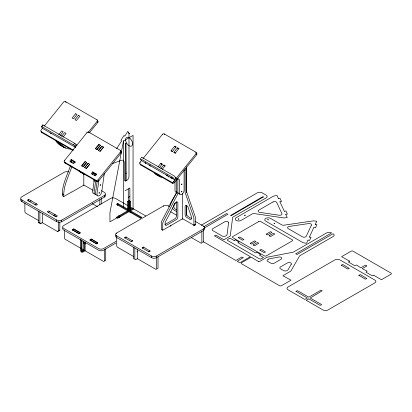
<?xml version="1.0" encoding="UTF-8"?>
<svg xmlns="http://www.w3.org/2000/svg" width="412" height="412" viewBox="0 0 412 412"><rect width="100%" height="100%" fill="white"/><g stroke="black" fill="none" stroke-linecap="round" stroke-linejoin="round"><path stroke-width="0.62" d="M167.36 175.749L166.793 175.193L167.045 174.729M71.765 191.93L63.793 196.534L62.356 195.705C61.79 185.003 67.264 175.44 70.509 165.583M63.793 196.534C63.221 185.833 68.696 176.269 71.945 166.412M167.499 176.115L167.766 175.749M94.281 179.951L92.69 191.271A3.384 1.952 -60 0 0 94.209 193.46M94.899 175.527L95.177 173.56M95.785 180.291L94.127 192.1A3.384 1.952 -60 0 0 95.646 194.289M97.15 181.61L95.563 192.929A3.384 1.952 -60 0 0 97.078 195.118M98.859 180.471L96.995 193.758A3.384 1.952 -60 0 0 98.937 195.834A3.384 1.952 -60 0 0 101.707 191.997L104.282 173.637M133.061 208.894L133.061 135.399L123.497 140.925L109.942 212.649L109.942 221.852L132.983 208.549M149.973 164.872L149.196 165.155L149.644 165.598M150.689 165.892L150.39 166.237M171.5 177.299L170.722 177.587L171.171 178.03M172.221 178.324L172.025 178.612M71.441 162.755L72.121 160.541M72.878 163.579L73.557 161.37M170.928 225.992L170.851 225.591L170.141 225.822M307.96 240.15L306.502 243.296L304.108 242.925A3.384 1.952 0 0 1 302.593 242.421L265.755 221.156A3.384 1.952 0 0 1 265.755 218.391A3.384 1.952 0 0 1 270.54 218.391L281.751 224.864A2.256 1.303 0 0 0 283.909 225.204L312.785 220.94A3.384 1.952 0 0 1 314.536 220.95L316.715 221.285L315.257 224.432M309.417 237.008L313.795 227.573M20.785 199.238L20.615 200.078L21.244 201.144A4.815 2.781 0 0 0 21.944 201.653L56.367 221.527A4.815 2.781 0 0 0 57.247 221.929L59.477 222.3L61.625 221.8L104.684 196.941L105.524 195.916L105.256 194.819M279.913 201.679L281.545 201.54L280.088 198.399L278.553 198.754M285.748 214.255L287.38 214.116L285.923 210.975L284.419 211.346M176.475 192.79L170.146 203.744A2.256 1.303 60 0 0 169.981 204.47L169.981 205.547M173.972 204.949L174.173 204.604M174.575 203.914L174.77 203.569M174.971 203.224L175.172 202.879M116.601 148.727L121.695 140.852L120.922 140.24L123.976 135.517L124.748 136.13L127.802 131.413L128.678 132.654A3.384 1.952 -60 0 1 128.997 133.854L128.997 176.382A3.384 1.952 -60 0 1 126.602 180.528A3.384 1.952 -60 0 1 124.213 179.148L124.213 162.616A4.959 2.863 -60 0 0 121.313 160.304L112.435 163.621M75.463 147.367L42.472 128.323L41.355 126.731L42.596 125.186A1.354 0.288 38.8 0 1 43.075 125.057L74.649 143.288A1.354 0.288 38.8 0 1 76.086 144.519L76.92 145.709M41.355 126.731A1.354 0.288 38.8 0 1 41.833 126.602L43.075 125.057M42.699 128.039L41.092 130.037A1.354 1.066 -35.1 0 0 41.221 131.624L41.936 132.643L72.955 150.55M44.305 126.036L63.602 102.037A1.354 1.066 -35.1 0 1 65.384 101.558L96.959 119.784L97.68 120.809A1.354 1.066 -35.1 0 1 97.804 122.39L89.363 132.891M58.689 134.719L61.759 130.903L63.191 131.732L60.126 135.548M61.558 136.377L64.627 132.561L66.064 133.39L62.995 137.206M41.833 126.602L73.408 144.833L74.649 143.288M75.679 147.259L74.845 146.064L76.086 144.519M64.442 160.603L86.953 132.602A1.354 1.066 -35.1 0 1 88.74 132.123L120.314 150.349L121.03 151.374A1.354 1.066 -35.1 0 1 121.159 152.955L98.648 180.961A1.354 1.066 -35.1 0 1 96.861 181.44L65.292 163.209L64.571 162.189A1.354 1.066 -35.1 0 1 64.442 160.603L64.669 160.922M88.245 132.37L97.088 121.37A1.354 1.066 -35.1 0 0 96.959 119.784M71.194 159.47L69.813 161.19L73.8 163.487L75.18 161.772L71.194 159.47L71.909 160.489L75.396 162.503M70.529 162.21L71.909 160.489M79.356 170.542L78.924 171.078L80.052 171.979A3.384 1.952 -60 0 0 81.061 172.211M83.131 166.716L86.587 162.421M96.944 149.535L100.394 145.24M83.214 166.762L86.664 162.467L84.99 161.499L81.54 165.794L83.286 166.87M97.026 149.582L100.477 145.287L98.803 144.318L95.347 148.614L97.098 149.69M80.788 171.371L80.361 171.907L81.483 172.808A3.384 1.952 -60 0 0 82.498 173.04M84.651 167.591L88.101 163.296L89.775 164.264L86.324 168.56L84.723 167.699M98.458 150.411L101.913 146.116L103.587 147.084L100.131 151.379L98.535 150.519M84.728 167.638L88.178 163.343M98.54 150.457L101.991 146.162M82.225 172.201L81.792 172.736L82.92 173.637A3.384 1.952 -60 0 0 83.935 173.869M83.662 173.03L83.229 173.565L84.357 174.467A3.384 1.952 -60 0 0 85.372 174.698M92.721 171.897L91.34 173.617L95.326 175.919L96.707 174.199L92.721 171.897L93.436 172.922L96.429 174.647M92.056 174.637L93.436 172.922M64.571 162.189L96.145 180.415A1.354 1.066 -35.1 0 0 97.932 179.936L120.443 151.935A1.354 1.066 -35.1 0 0 120.314 150.349M143.108 158.465L162.452 134.4A1.354 1.066 -35.1 0 1 164.239 133.921L195.813 152.152L196.529 153.171A1.354 1.066 -35.1 0 1 196.658 154.752L174.147 182.758A1.354 1.066 -35.1 0 1 172.36 183.237L140.786 165.006L140.07 163.986A1.354 1.066 -35.1 0 1 139.941 162.405L141.347 160.654M157.925 166.927L160.778 163.384L161.298 163.332L161.401 163.919M154.855 172.345L154.423 172.88L155.221 174.013A3.384 1.952 -60 0 0 156.086 174.534M159.362 167.756L162.251 163.976L161.859 163.78L161.72 164.105M156.287 173.169L155.86 173.71L156.653 174.843A3.384 1.952 -60 0 0 157.523 175.363L158.656 175.486M160.793 168.585L163.646 165.042L164.167 164.991L164.27 165.578M157.724 173.998L157.291 174.539L158.09 175.672A3.384 1.952 -60 0 0 158.955 176.192M162.23 169.414L165.109 165.598L164.692 165.449L164.589 165.763M159.161 174.827L158.728 175.363L159.526 176.501A3.384 1.952 -60 0 0 160.392 177.021L162.658 177.263M140.07 163.986L171.644 182.217A1.354 1.066 -35.1 0 0 173.431 181.738L195.942 153.733A1.354 1.066 -35.1 0 0 195.813 152.152M131.675 241.478L131.649 241.2L131.093 241.525L124.579 237.642L125.088 237.446L125.248 237.765M68.557 171.861L66.301 171.613L64.524 172.098L21.465 196.957L20.6 198.198L21.244 199.485A4.815 2.781 0 0 0 21.944 199.995L56.367 219.869A4.815 2.781 0 0 0 57.247 220.271L59.477 220.641L61.625 220.142L104.684 195.283L105.549 194.047L104.9 192.759A4.815 2.781 0 0 0 104.205 192.25L101.481 190.674M145.518 162.302C144.535 162.529 146.672 163.981 145.379 162.9M28.716 199.393L27.285 200.222L36.045 205.284L37.482 204.455L28.716 199.393L28.716 201.051M29.664 201.597L31.101 200.773M34.932 204.64L36.369 203.811M71.909 192.013L83.945 185.065L93.117 190.354M48.317 212.371L49.754 211.541M53.586 215.409L55.023 214.58L55.023 216.238M38.434 211.176L38.434 222.222L40.829 223.603L42.343 222.727L42.343 213.493M55.97 216.784L57.402 215.955L48.642 210.898L47.205 211.727L56.31 216.985M125.088 190.756L129.873 187.996L129.873 212.103M41.9 222.475L57.412 231.431L59.807 230.05L59.807 222.068M129.074 209.976L117.832 203.487L116.4 204.316L127.669 210.82M128.276 197.456L129.873 196.534M72.466 230.246L73.82 229.17L80.201 233.151M117.369 205.413L117.832 205.145L117.832 203.487M130.589 201.55L128.997 202.472L128.997 211.68L127.56 210.851L127.56 201.643L129.157 200.721L130.589 201.55L130.589 210.759L129.157 209.929L129.157 200.721M72.466 229.953L78.847 233.64L80.201 232.857M132.267 208.137L116.318 217.34L117.755 218.169M117.683 218.211L133.699 208.961M130.99 212.185L130.511 212.463L130.511 210.805L141.754 217.294L140.317 218.123M83.626 241.715L83.626 243.029L84.985 242.246L85.583 242.591M85.305 242.153L83.708 243.075L83.708 249.981L81.921 251.011M90.007 240.376L91.361 239.3L97.742 243.276M85.49 242.874L84.424 243.487L84.424 250.393L81.236 252.237L81.236 240.083M90.007 240.083L96.387 243.765L97.742 242.982M204.177 228.397A3.384 1.952 0 0 1 203.466 230.555L156.426 257.711A3.384 1.952 0 0 1 151.642 257.711L116.56 237.456L116.56 235.803A3.384 1.952 0 0 1 116.56 233.037L163.6 205.882A3.384 1.952 0 0 1 168.384 205.882L169.435 206.484M115.988 241.375L103.479 248.601A3.384 1.952 0 0 1 98.7 248.601L63.613 228.346A3.384 1.952 0 0 1 63.613 225.58L110.658 198.424A3.384 1.952 0 0 1 115.442 198.424L128.168 205.768M115.988 243.034L103.479 250.254A3.384 1.952 0 0 1 98.7 250.254L63.613 229.999A3.384 1.952 0 0 1 62.902 227.846M176.424 179.292L176.424 192.358A2.256 1.303 -60 0 1 176.032 193.784L161.674 221.296A2.256 1.303 -60 0 0 161.288 222.722L161.288 229.402L162.725 230.231L182.66 218.72L193.928 225.225L195.329 224.71L195.329 224.386M201.195 225.24L257.371 192.811A3.384 1.952 0 0 1 262.156 192.811L266.157 195.118A3.384 1.952 0 0 1 266.193 197.863L233.264 216.872A2.256 1.303 0 0 0 232.61 217.701L230.323 235.597A2.256 1.303 0 0 1 229.669 236.421L223.881 239.763L215.852 235.134L214.364 235.803L250.357 256.702L240.788 262.228A1.354 0.783 0 0 1 238.872 262.228L237.276 261.306L243.322 257.582L241.88 257L235.844 260.477L203.09 241.571M203.801 226.682L226.461 213.601L227.965 214.214L204.136 228.15M116.56 235.803L151.642 256.058A3.384 1.952 0 0 0 156.426 256.058L203.466 228.897A3.384 1.952 0 0 0 203.466 226.131L195.056 221.275M313.898 227.476L315.432 227.831L316.89 224.684L315.268 224.571M308.063 240.052L309.592 240.407L311.05 237.261L309.427 237.147M170.697 225.627L170.697 226.147M92.782 173.534L94.26 173.303M137.799 251.258L137.289 251.953L136.939 251.794M70.437 149.01C65.565 149.149 60.945 146.27 58.442 142.171M176.825 178.777L178.525 178.957A2.256 1.303 -60 0 1 179.308 180.09L179.308 193.037A3.384 1.952 -60 0 0 181.697 194.418A3.384 1.952 -60 0 0 184.092 190.272L184.092 170.187M62.825 146.193C59.658 145.534 57.258 143.155 55.569 140.513M64.257 147.022C61.089 146.363 58.695 143.984 57.005 141.342M64.025 147.326L65.693 147.851M194.799 224.725L194.773 225.225M128.395 132.855L129.832 133.684M175.126 177.814L176.125 178.386L175.007 176.8A1.354 0.288 38.8 0 0 173.57 175.569L141.996 157.338A1.354 0.288 38.8 0 0 141.517 157.466L141.656 157.662M168.503 176.758L168.997 177.042M41.221 131.624L72.79 149.85A1.354 1.066 -35.1 0 0 73.568 149.968M176.599 209.883L175.399 209.193A2.256 1.303 60 0 1 173.807 206.433L173.807 205.676A2.256 1.303 60 0 1 173.957 204.985M56.367 141.651L57.804 142.475M59.24 143.304L60.672 144.133L63.814 147.285M176.557 211.516L173.967 210.022A2.256 1.303 60 0 1 172.432 207.803M170.686 211.804L176.305 215.054M191.425 237.595L200.917 243.075A1.354 0.783 60 0 0 201.87 242.524L201.87 231.472M127.56 201.643L128.997 202.472M130.511 207.123L145.719 215.903M117.116 203.899L127.684 210.002M128.796 210.645L141.038 217.711M129.074 211.634L140.348 218.144M120.227 216.743L118.79 215.914L118.79 217.572M118.713 215.96L120.144 216.789M92.144 203.605L97.634 206.778M62.356 193.867L63.793 194.696M133.488 256.439L117.672 247.308A1.354 0.783 60 0 1 116.72 245.65L116.72 237.369M137.175 258.571L155.628 269.221A1.354 0.783 60 0 0 156.586 268.67L156.586 257.618M83.626 243.029L85.222 243.95L85.222 241.983M38.579 220.554L25.838 213.2A1.354 0.783 60 0 1 24.88 211.541L24.88 202.951M80.737 248.266L65.451 239.439A1.354 0.783 60 0 1 64.493 237.781L64.493 229.953M81.787 248.874L103.402 261.352A1.354 0.783 60 0 0 104.36 260.796L104.36 249.749M195.942 153.733L196.658 154.752M178.957 148.902L177.412 147.913L173.936 152.239L173.972 152.656L174.626 152.692M178.401 148.583L178.54 148.258L178.921 148.418L175.368 153.063L174.873 153.176L174.946 152.878M178.082 148.397L177.953 147.79L177.52 148.073M176.089 147.249L174.539 146.26L171.047 150.612L171.124 151.013L171.758 151.034M175.527 146.924L175.672 146.6L176.053 146.765L172.52 151.384L172.025 151.534L172.077 151.219M175.249 146.796L175.059 146.121L174.652 146.42M164.239 133.921L164.64 134.497M162.452 134.4L162.678 134.719M175.507 153.197L174.07 152.368M172.633 151.544L171.201 150.715M165.145 166.082L163.713 165.253M162.277 164.424L160.84 163.6M170.892 177.634L171.299 178.205M173.431 181.738L174.147 182.758M166.906 175.332L167.174 175.713M171.644 182.217L172.36 183.237M149.365 165.202L149.814 165.84M139.941 162.405L140.168 162.725M120.443 151.935L121.159 152.955M97.088 121.37L97.804 122.39M103.422 147.053L99.967 151.348M99.117 144.566L95.661 148.861M88.74 132.123L88.966 132.443M65.384 101.558L66.105 102.578M86.953 132.602L87.179 132.922M89.61 164.233L86.16 168.529M85.305 161.746L81.854 166.041M97.932 179.936L98.648 180.961M96.145 180.415L96.861 181.44M59.874 143L60.672 144.133M50.444 132.922L51.16 133.946M278.455 198.651L276.993 195.504L274.603 195.875A3.384 1.952 0 0 0 273.084 196.38L236.251 217.649A3.384 1.952 0 0 0 236.251 220.41A3.384 1.952 0 0 0 241.035 220.41L252.247 213.936A2.256 1.303 0 0 1 254.4 213.596L283.281 217.866A3.384 1.952 0 0 0 285.032 217.85L287.21 217.515L285.748 214.369M279.913 201.792L284.29 211.227M93.854 173.282L94.446 175.636M93.678 179.318L94.127 181.594M203.466 226.131L203.466 226.652M203.466 228.897L203.466 230.555M203.307 230.643L203.307 241.695A1.354 0.783 60 0 1 202.524 242.328M195.329 225.112L195.334 217.454A2.256 1.303 60 0 0 195.164 216.532L186.734 192.188A2.256 1.303 60 0 1 186.564 191.266L186.564 167.37M194.464 224.89L194.464 225.611M193.898 225.797L193.898 218.283A2.256 1.303 60 0 0 193.733 217.361L185.297 193.017A2.256 1.303 60 0 1 185.127 192.095L185.127 168.796M186.641 166.793L186.641 192.713M186.641 205.676L186.641 215.548M182.655 193.403L182.655 219.297M177.855 178.932L177.855 193.187A2.256 1.303 -60 0 1 177.469 194.613L163.111 222.125A2.256 1.303 -60 0 0 162.725 223.551L162.725 230.231M175.002 180.842L175.002 190.55A3.384 1.952 -60 0 0 176.511 192.244M168.384 205.882L168.384 206.397M163.6 205.882L163.6 206.397M158.017 256.794L158.017 267.841A1.354 0.783 60 0 1 157.065 268.392M156.426 256.058L156.426 257.711M151.642 256.058L151.642 257.711M150.045 251.068L143.639 247.112L143.041 247.174L143.108 247.705M149.489 251.387L150.128 250.877L148.608 251.634L142.119 247.772L142.629 247.576L142.789 247.89M149.17 251.572L149.17 251.315L148.608 251.897M143.67 247.385L143.67 247.123L142.233 248.215M137.366 249.152L137.366 258.679L135.775 259.601A1.354 0.783 -60 0 1 134.817 259.05L134.817 247.998M133.38 247.169L133.38 258.221A1.354 0.783 -60 0 0 134.163 258.854M132.504 240.938L126.098 236.982L125.485 237.07L125.567 237.58M131.948 241.262L132.571 240.732L131.067 241.767M128.276 188.912L128.276 211.753M126.124 237.255L126.124 236.998L124.692 238.085M123.497 140.925L123.497 207.097M119.506 216.331L119.506 217.433M116.56 233.037L116.56 233.558M105.714 248.966L105.714 260.013A1.354 0.783 60 0 1 104.756 260.569M104.684 195.283L104.684 196.941M101.264 198.26L101.264 204.017M99.833 199.727L99.833 204.846M96.387 243.765L96.387 244.058M91.361 239.3L91.361 239.593M85.145 243.904L85.145 250.81L82.91 252.098A1.354 0.783 -60 0 1 81.952 251.547L81.952 240.495L80.52 239.666L80.52 250.717A1.354 0.783 -60 0 0 81.406 251.305M83.806 173.931L83.806 185.405M78.847 233.64L78.847 233.934M73.82 229.17L73.82 229.463M61.625 220.142L61.625 221.8M58.37 221.671L58.37 230.875A1.354 0.783 60 0 1 57.412 231.431M56.367 219.869L56.367 221.527M39.871 212.005L39.871 223.052A1.354 0.783 -60 0 0 40.829 223.603M21.944 199.995L21.944 201.653M65.292 163.209A1.354 1.066 -35.1 0 1 64.885 162.158M39.392 222.774A1.354 0.783 -60 0 1 38.434 222.222M59.807 230.05A1.354 0.783 60 0 1 58.849 230.602M73.408 144.833A1.354 0.288 38.8 0 1 74.845 146.064M41.936 132.643A1.354 1.066 -35.1 0 1 41.519 131.649M116.56 237.456A3.384 1.952 0 0 1 115.993 235.128M176.351 201.731A2.256 1.303 -60 0 1 176.424 202.225L176.424 216.063A2.256 1.303 -60 0 1 174.827 218.823L165.274 224.339A2.256 1.303 -60 0 1 164.985 224.473M186.585 205.397A2.256 1.303 60 0 0 186.564 205.676L186.564 213.797A2.256 1.303 60 0 0 188.16 216.558L191.348 218.401A2.256 1.303 60 0 0 191.786 218.581M176.825 192.667A3.384 1.952 -60 0 1 176.439 191.379M177.757 178.638A2.256 1.303 -60 0 1 177.871 179.261M179.828 193.794A3.384 1.952 -60 0 1 177.871 192.208M140.786 165.006A1.354 1.066 -35.1 0 1 140.363 164.079M99.035 193.043C99.807 193.856 99.699 191.405 99.035 193.043M125.521 173.622C126.309 174.425 126.165 172.025 125.526 173.596M125.521 180.986L126.031 181.012L126.206 179.972L126.005 142.923L125.567 143.479L125.567 180.343L126.005 180.43L125.531 180.93M263.402 196.946L231.379 215.548L230.643 215.471L262.635 196.766L263.402 196.946M181.383 184.437C182.099 185.312 182.083 182.846 181.388 184.401M181.383 191.807C182.114 192.656 182.078 190.2 181.388 191.771M100.142 185.112C100.785 186.07 100.909 183.525 100.142 185.112M234.665 240.294L234.021 240.469L230.009 238.151L227.774 239.444A1.354 0.783 0 0 0 227.774 240.546L259.349 258.777A1.354 0.783 0 0 0 261.265 258.777L263.495 257.49L259.4 255.074L260.703 254.498L256.717 252.196L256.104 252.87L255.522 252.886L237.873 242.642L239.176 242.065L235.19 239.763L234.665 240.32M238.193 219.004C238.981 219.977 239.423 218.169 238.203 218.973M238.347 237.693L242.534 240.217L243.986 239.557L239.805 237.013L238.347 237.693M244.573 215.322C245.449 216.285 245.737 214.441 244.573 215.322M250.305 243.353L251.768 244.084L255.95 241.535L254.492 240.876L250.321 243.312M253.174 245.011L254.637 245.743L258.818 243.193L257.361 242.534L253.184 244.991M258.453 261.584L259.096 261.78L266.564 257.474A2.256 1.303 0 0 1 267.445 257.16L292.747 252.288A2.256 1.303 0 0 0 293.627 251.974L326.737 232.857A3.481 2.009 0 0 1 329.106 232.275L331.603 232.904L295.625 253.849L297.16 254.446L333.04 233.733L333.905 234.428L334.132 235.175A3.481 2.009 0 0 1 333.117 236.54L300.008 255.656A2.256 1.303 0 0 0 299.462 256.166L291.026 270.772A2.256 1.303 0 0 1 290.481 271.281L282.931 275.762L291.016 280.181L281.453 285.707A1.354 0.783 0 0 1 279.537 285.707L241.581 263.793A1.354 0.783 0 0 1 241.581 262.686L251.15 257.165L258.468 261.538M259.874 250.12L264.061 252.649L265.513 251.99L261.368 249.451L259.89 250.079M266.25 234.15L267.712 234.876L271.899 232.353L270.442 231.673L266.27 234.104M267.702 219.745C268.5 220.739 268.876 218.875 267.702 219.745M269.124 235.808L270.581 236.534L274.773 234.011L273.311 233.326L269.129 235.782M274.078 223.428C275 224.391 275.159 222.557 274.078 223.428M296.012 291.315L307.367 297.994L304.813 299.467L287.988 289.754A3.384 1.952 0 0 1 287.988 286.994L335.033 259.833A3.384 1.952 0 0 1 339.812 259.833L374.899 280.088A3.384 1.952 0 0 1 374.899 282.848L327.854 310.009A3.384 1.952 0 0 1 323.07 310.009L306.25 300.297L308.804 298.824L320.072 305.328L321.473 304.813L321.494 304.504L310.231 298L322.22 290.784L320.783 290.249L308.794 297.17L297.495 290.651L296.017 291.294M341.296 265.173L347.841 269.067L349.33 268.418L342.82 264.514L341.301 265.148M349.659 261.146L348.346 261.996L354.727 265.678L356.452 264.973L360.783 267.795L365.418 265.137L366.762 265.678L366.762 266.003L362.22 268.624L367.169 271.184L365.887 272.126L372.268 275.808L373.993 275.103L374.019 275.437L381.435 279.722L391.003 274.196A1.354 0.783 0 0 0 391.003 273.089L353.053 251.181A1.354 0.783 0 0 0 351.137 251.181L341.569 256.702L349.659 261.146M358.837 275.298L365.387 279.192L366.871 278.548L360.33 274.629L358.837 275.298M228.562 222.825L227.043 234.732A2.256 1.303 0 0 1 226.389 235.556L225.477 236.081A2.256 1.303 0 0 1 222.289 236.081L212.736 230.565A2.256 1.303 0 0 1 212.736 228.722L224.72 221.805A2.256 1.303 0 0 1 227.254 221.543A2.256 1.303 0 0 1 228.562 222.825M311.415 225.158L306.265 236.256A2.256 1.303 0 0 1 302.49 236.838L288.24 228.614A2.256 1.303 0 0 1 287.658 227.347A2.256 1.303 0 0 1 289.276 226.43L308.676 223.562A2.256 1.303 0 0 1 311.415 225.158M175.054 203.471L165.5 221.769A2.256 1.303 -60 0 0 165.114 223.196L165.114 224.246A2.256 1.303 -60 0 0 166.711 225.168L176.264 219.653A2.256 1.303 -60 0 0 177.855 216.892L177.855 203.054A2.256 1.303 -60 0 0 176.815 201.926A2.256 1.303 -60 0 0 175.054 203.471M291.258 264.195L288.07 269.721A2.256 1.303 0 0 1 287.524 270.226L286.87 270.607A2.256 1.303 0 0 1 283.683 270.607L280.495 268.763A2.256 1.303 0 0 1 280.495 266.924L287.524 262.861A2.256 1.303 0 0 1 290.306 262.676A2.256 1.303 0 0 1 291.258 264.195M75.566 113.722L72.115 118.017L73.552 118.847L77.003 114.551L75.566 113.722M78.44 115.381L74.984 119.676L76.421 120.505L79.871 116.21L78.44 115.381M73.82 228.897L72.383 229.726L78.764 233.408L80.201 232.579L73.82 228.897M91.361 239.022L89.929 239.851L96.305 243.533L97.742 242.704L91.361 239.022M272.986 201.962L258.736 210.192A2.256 1.303 0 0 0 258.154 211.454A2.256 1.303 0 0 0 259.771 212.376L279.171 215.239A2.256 1.303 0 0 0 281.911 213.643L276.761 202.544A2.256 1.303 0 0 0 272.986 201.962M258.793 221.538L232.795 236.545A1.354 0.783 0 0 0 232.795 237.647L264.37 255.878A1.354 0.783 0 0 0 266.286 255.878L292.278 240.871A1.354 0.783 0 0 0 292.278 239.763L260.703 221.538A1.354 0.783 0 0 0 258.793 221.538M268.392 259.179L267.738 259.555A2.256 1.303 0 0 0 267.738 261.399L270.926 263.242A2.256 1.303 0 0 0 274.114 263.242L281.149 259.179A2.256 1.303 0 0 0 281.473 257.572A2.256 1.303 0 0 0 278.842 257.026L269.273 258.865A2.256 1.303 0 0 0 268.392 259.179M172.329 177.114L140.755 158.883A1.354 0.288 38.8 0 0 140.276 159.011L141.393 160.598L174.879 179.936L173.766 178.345A1.354 0.288 38.8 0 0 172.329 177.114M189.911 219.23L186.724 217.387A2.256 1.303 60 0 1 185.127 214.626L185.127 206.505A2.256 1.303 60 0 1 186.358 205.423A2.256 1.303 60 0 1 188.15 207.427L191.338 216.635A2.256 1.303 60 0 1 191.508 217.551L191.508 218.308A2.256 1.303 60 0 1 189.911 219.23M125.629 140.533A4.959 2.863 60 0 0 131.371 146.142A4.959 2.863 60 0 0 130.223 138.587A4.959 2.863 60 0 0 125.629 140.533"/></g></svg>
